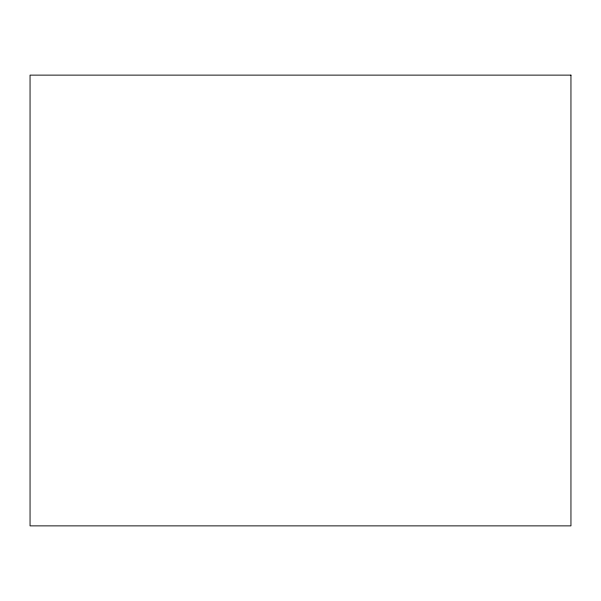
<?xml version="1.0" encoding="UTF-8"?>
<svg xmlns="http://www.w3.org/2000/svg" width="601" height="601" viewBox="0 0 601 601"><rect width="100%" height="100%" fill="white"/><g stroke="black" fill="none" stroke-linecap="round" stroke-linejoin="round"><path stroke-width="0.9" d="M570.95 75.125L30.05 75.125L30.05 525.875L570.95 525.875L570.95 75.125"/></g></svg>
